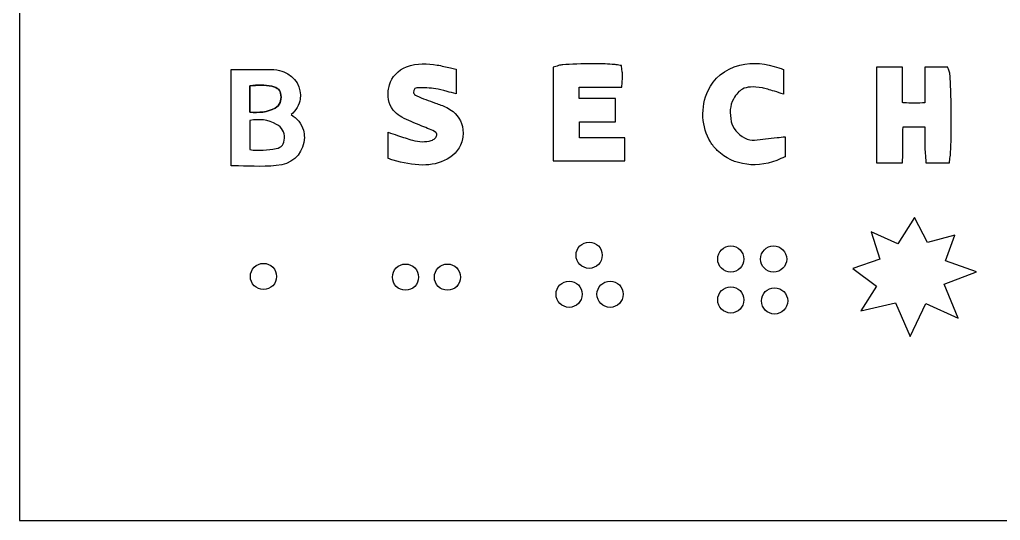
# Model space of a CAD drawing. Header units: centimetres. Extents: x 0 to 21.6, y 0 to 21.6.
# Drawn here: x 0 to 10.03, y 0 to 5.12 of the extents above; entities that cross this region are included whole.
import ezdxf

# ---------------------------------------------------------------- set-up
doc = ezdxf.new("R2010")
doc.units = ezdxf.units.CM
doc.header["$MEASUREMENT"] = 0

msp = doc.modelspace()

# ---------------------------------------------------------------- linework, layer by layer
for points in [[(0, 0), (21.59, 0), (21.59, 21.59), (0, 21.59)], [(9.289, 2.841), (9.155, 3.099), (8.984, 2.829), (8.711, 2.95), (8.801, 2.671), (8.524, 2.576), (8.766, 2.395), (8.606, 2.142), (8.96, 2.226), (9.112, 1.882), (9.271, 2.217), (9.601, 2.068), (9.458, 2.415), (9.789, 2.543), (9.473, 2.655), (9.567, 2.918)]]:
    msp.add_lwpolyline(points, close=True)
for centre in [(5.827, 2.712), (7.276, 2.673), (7.714, 2.673), (2.495, 2.495), (3.948, 2.488), (4.377, 2.488), (5.622, 2.313), (6.041, 2.313), (7.276, 2.255), (7.724, 2.245)]:
    msp.add_circle(centre, 0.134)
for points, knots in [([(2.703, 4.587), (2.823, 4.542), (2.888, 4.423), (2.87, 4.31), (2.861, 4.251), (2.829, 4.193), (2.777, 4.15), (2.835, 4.115), (2.885, 4.062), (2.904, 3.991), (2.91, 3.967), (2.913, 3.942), (2.913, 3.915), (2.912, 3.782), (2.818, 3.662), (2.683, 3.638), (2.683, 3.638), (2.683, 3.638), (2.683, 3.638), (2.529, 3.611), (2.381, 3.625), (2.238, 3.625), (2.213, 3.625), (2.189, 3.625), (2.164, 3.625), (2.164, 3.954), (2.164, 4.284), (2.164, 4.613), (2.189, 4.613), (2.213, 4.613), (2.238, 4.613), (2.362, 4.613), (2.481, 4.614), (2.601, 4.612)], [0, 0, 0, 0, 0.654407, 0.654407, 0.654407, 0.998796, 0.998796, 0.998796, 1.68213, 1.68213, 1.68213, 1.911961, 1.911961, 1.911961, 2.911885, 2.911885, 2.911885, 2.911933, 2.911933, 2.911933, 3.911933, 3.911933, 3.911933, 4.07772, 4.07772, 4.07772, 5.07772, 5.07772, 5.07772, 5.274722, 5.274722, 5.274722, 6.274563, 6.274563, 6.274563, 6.274563]), ([(4.37, 4.222), (4.33, 4.242), (4.29, 4.256), (4.255, 4.269), (4.255, 4.269), (4.254, 4.269), (4.254, 4.269), (4.187, 4.295), (4.122, 4.315), (4.065, 4.341), (4.039, 4.353), (4.035, 4.361), (4.033, 4.368), (4.031, 4.373), (4.03, 4.381), (4.033, 4.396), (4.033, 4.396), (4.033, 4.396), (4.033, 4.396), (4.036, 4.411), (4.039, 4.415), (4.053, 4.421), (4.059, 4.423), (4.067, 4.425), (4.079, 4.425), (4.136, 4.428), (4.197, 4.422), (4.259, 4.415), (4.259, 4.415), (4.259, 4.415), (4.259, 4.415), (4.288, 4.412), (4.325, 4.399), (4.373, 4.387), (4.404, 4.379), (4.434, 4.371), (4.465, 4.364), (4.465, 4.448), (4.465, 4.531), (4.465, 4.615), (4.446, 4.619), (4.427, 4.624), (4.408, 4.628), (4.362, 4.638), (4.32, 4.65), (4.273, 4.658), (4.175, 4.674), (4.067, 4.681), (3.958, 4.639), (3.958, 4.639), (3.958, 4.639), (3.958, 4.639), (3.872, 4.606), (3.808, 4.537), (3.784, 4.454), (3.778, 4.435), (3.774, 4.415), (3.772, 4.394), (3.763, 4.314), (3.784, 4.232), (3.841, 4.175), (3.861, 4.155), (3.885, 4.137), (3.912, 4.123), (3.974, 4.091), (4.036, 4.067), (4.093, 4.042), (4.093, 4.042), (4.093, 4.042), (4.093, 4.042), (4.15, 4.018), (4.202, 4.001), (4.243, 3.979), (4.268, 3.965), (4.27, 3.953), (4.268, 3.94), (4.267, 3.931), (4.263, 3.919), (4.248, 3.906), (4.241, 3.899), (4.226, 3.891), (4.212, 3.887), (4.15, 3.867), (4.087, 3.87), (4.02, 3.889), (4.02, 3.889), (4.02, 3.889), (4.019, 3.889), (3.972, 3.902), (3.922, 3.92), (3.866, 3.938), (3.834, 3.949), (3.802, 3.959), (3.77, 3.97), (3.77, 3.88), (3.77, 3.79), (3.77, 3.701), (3.788, 3.696), (3.805, 3.69), (3.822, 3.685), (3.921, 3.655), (4.02, 3.636), (4.123, 3.635), (4.209, 3.634), (4.295, 3.652), (4.373, 3.695), (4.455, 3.739), (4.515, 3.813), (4.532, 3.904), (4.535, 3.923), (4.537, 3.942), (4.537, 3.962), (4.538, 4.052), (4.498, 4.132), (4.434, 4.183), (4.414, 4.198), (4.393, 4.211), (4.37, 4.222), (4.37, 4.222), (4.37, 4.222), (4.37, 4.222)], [0, 0, 0, 0, 0.999583, 0.999583, 0.999583, 0.999992, 0.999992, 0.999992, 1.999992, 1.999992, 1.999992, 2.590914, 2.590914, 2.590914, 2.999905, 2.999905, 2.999905, 2.999958, 2.999958, 2.999958, 3.713694, 3.713694, 3.713694, 3.999853, 3.999853, 3.999853, 4.999853, 4.999853, 4.999853, 4.999935, 4.999935, 4.999935, 5.999843, 5.999843, 5.999843, 6.689766, 6.689766, 6.689766, 7.689766, 7.689766, 7.689766, 8.086638, 8.086638, 8.086638, 9.086414, 9.086414, 9.086414, 10.086414, 10.086414, 10.086414, 10.086455, 10.086455, 10.086455, 10.899753, 10.899753, 10.899753, 11.086441, 11.086441, 11.086441, 11.820842, 11.820842, 11.820842, 12.086421, 12.086421, 12.086421, 13.086421, 13.086421, 13.086421, 13.086473, 13.086473, 13.086473, 14.086445, 14.086445, 14.086445, 14.694057, 14.694057, 14.694057, 15.085954, 15.085954, 15.085954, 16.085227, 16.085227, 16.085227, 17.085227, 17.085227, 17.085227, 17.085559, 17.085559, 17.085559, 18.085257, 18.085257, 18.085257, 18.682295, 18.682295, 18.682295, 19.682295, 19.682295, 19.682295, 19.867689, 19.867689, 19.867689, 20.867689, 20.867689, 20.867689, 21.867593, 21.867593, 21.867593, 22.695707, 22.695707, 22.695707, 22.867524, 22.867524, 22.867524, 23.635848, 23.635848, 23.635848, 23.867524, 23.867524, 23.867524, 23.867612, 23.867612, 23.867612, 23.867612]), ([(6.169, 4.549), (6.169, 4.549), (6.169, 4.549), (6.169, 4.549), (6.17, 4.527), (6.167, 4.514), (6.166, 4.497), (6.164, 4.475), (6.163, 4.452), (6.161, 4.43), (6.015, 4.43), (5.869, 4.43), (5.724, 4.43), (5.723, 4.391), (5.723, 4.353), (5.724, 4.314), (5.848, 4.314), (5.971, 4.314), (6.095, 4.314), (6.095, 4.234), (6.095, 4.154), (6.095, 4.075), (5.973, 4.075), (5.85, 4.075), (5.728, 4.075), (5.728, 4.021), (5.728, 3.967), (5.728, 3.912), (5.883, 3.912), (6.038, 3.912), (6.193, 3.912), (6.193, 3.834), (6.193, 3.756), (6.193, 3.678), (5.949, 3.678), (5.705, 3.678), (5.46, 3.678), (5.46, 3.997), (5.46, 4.316), (5.46, 4.636), (5.477, 4.641), (5.494, 4.646), (5.512, 4.652), (5.53, 4.658), (5.542, 4.658), (5.559, 4.66), (5.63, 4.667), (5.757, 4.67), (5.876, 4.67), (5.957, 4.67), (6.032, 4.668), (6.082, 4.663), (6.089, 4.662), (6.095, 4.661), (6.102, 4.66), (6.12, 4.658), (6.139, 4.655), (6.158, 4.652), (6.16, 4.633), (6.162, 4.615), (6.164, 4.596), (6.166, 4.587), (6.169, 4.57), (6.169, 4.549)], [0, 0, 0, 0, 0.002051, 0.002051, 0.002051, 1.002051, 1.002051, 1.002051, 2.164314, 2.164314, 2.164314, 3.164314, 3.164314, 3.164314, 3.620505, 3.620505, 3.620505, 4.620505, 4.620505, 4.620505, 5.620505, 5.620505, 5.620505, 6.620505, 6.620505, 6.620505, 7.620505, 7.620505, 7.620505, 8.620505, 8.620505, 8.620505, 9.620505, 9.620505, 9.620505, 10.620505, 10.620505, 10.620505, 11.620505, 11.620505, 11.620505, 11.959599, 11.959599, 11.959599, 12.081761, 12.081761, 12.081761, 12.575175, 12.575175, 12.575175, 12.912442, 12.912442, 12.912442, 12.959599, 12.959599, 12.959599, 13.139424, 13.139424, 13.139424, 14.613405, 14.613405, 14.613405, 15.613303, 15.613303, 15.613303, 15.613303]), ([(7.068, 3.872), (7.068, 3.872), (7.068, 3.872), (7.068, 3.872), (6.977, 4.02), (6.962, 4.225), (7.045, 4.398), (7.101, 4.517), (7.211, 4.618), (7.368, 4.657), (7.368, 4.657), (7.368, 4.657), (7.368, 4.657)], [-0.000014, -0.000014, -0.000014, -0.000014, 0, 0, 0, 0.591938, 0.591938, 0.591938, 1, 1, 1, 1.000015, 1.000015, 1.000015, 1.000015]), ([(7.368, 4.657), (7.505, 4.692), (7.64, 4.672), (7.766, 4.629), (7.783, 4.624), (7.8, 4.618), (7.817, 4.613), (7.817, 4.529), (7.817, 4.445), (7.817, 4.361), (7.785, 4.37), (7.754, 4.38), (7.722, 4.389), (7.671, 4.404), (7.632, 4.419), (7.6, 4.424), (7.504, 4.44), (7.441, 4.436), (7.395, 4.411), (7.363, 4.393), (7.333, 4.364), (7.303, 4.31), (7.303, 4.31), (7.303, 4.31), (7.303, 4.31), (7.266, 4.241), (7.263, 4.167), (7.281, 4.078), (7.281, 4.078), (7.281, 4.078), (7.281, 4.078), (7.293, 4.018), (7.35, 3.948), (7.416, 3.913), (7.453, 3.894), (7.49, 3.886), (7.519, 3.889)], [0, 0, 0, 0, 0.999985, 0.999985, 0.999985, 1.141133, 1.141133, 1.141133, 2.141133, 2.141133, 2.141133, 2.816409, 2.816409, 2.816409, 3.816409, 3.816409, 3.816409, 4.407795, 4.407795, 4.407795, 4.81638, 4.81638, 4.81638, 4.816393, 4.816393, 4.816393, 5.816333, 5.816333, 5.816333, 5.816375, 5.816375, 5.816375, 6.455681, 6.455681, 6.455681, 6.816375, 6.816375, 6.816375, 6.816375]), ([(9.034, 4.637), (9.034, 4.516), (9.034, 4.394), (9.034, 4.273), (9.039, 4.272), (9.043, 4.272), (9.048, 4.272), (9.11, 4.267), (9.197, 4.267), (9.261, 4.271), (9.261, 4.392), (9.261, 4.514), (9.261, 4.635), (9.339, 4.635), (9.418, 4.635), (9.496, 4.635), (9.497, 4.633), (9.498, 4.631), (9.498, 4.628), (9.503, 4.613), (9.508, 4.599), (9.513, 4.584), (9.518, 4.568), (9.518, 4.562), (9.519, 4.551), (9.523, 4.508), (9.526, 4.434), (9.528, 4.342), (9.531, 4.225), (9.532, 4.084), (9.53, 3.964), (9.53, 3.877), (9.528, 3.802), (9.524, 3.754), (9.523, 3.741), (9.522, 3.73), (9.521, 3.72), (9.518, 3.699), (9.515, 3.677), (9.513, 3.656), (9.433, 3.656), (9.353, 3.656), (9.273, 3.656), (9.271, 3.678), (9.269, 3.701), (9.267, 3.723), (9.258, 3.828), (9.264, 3.928), (9.262, 4.026), (9.187, 4.026), (9.113, 4.026), (9.038, 4.026), (9.036, 3.932), (9.04, 3.832), (9.036, 3.726), (9.035, 3.703), (9.034, 3.679), (9.033, 3.656), (8.944, 3.656), (8.855, 3.656), (8.766, 3.656), (8.766, 3.68), (8.766, 3.705), (8.766, 3.729), (8.766, 4.006), (8.766, 4.28), (8.766, 4.564), (8.766, 4.588), (8.766, 4.613), (8.766, 4.637), (8.856, 4.637), (8.945, 4.637), (9.034, 4.637)], [0, 0, 0, 0, 1, 1, 1, 1.03725, 1.03725, 1.03725, 1.552752, 1.552752, 1.552752, 2.552752, 2.552752, 2.552752, 3.552752, 3.552752, 3.552752, 3.599731, 3.599731, 3.599731, 3.900092, 3.900092, 3.900092, 3.969437, 3.969437, 3.969437, 4.243354, 4.243354, 4.243354, 4.587855, 4.587855, 4.587855, 4.835619, 4.835619, 4.835619, 4.900092, 4.900092, 4.900092, 5.081644, 5.081644, 5.081644, 6.081644, 6.081644, 6.081644, 6.268587, 6.268587, 6.268587, 7.078785, 7.078785, 7.078785, 8.078785, 8.078785, 8.078785, 8.879215, 8.879215, 8.879215, 9.063631, 9.063631, 9.063631, 10.063631, 10.063631, 10.063631, 10.152219, 10.152219, 10.152219, 11.152219, 11.152219, 11.152219, 11.23879, 11.23879, 11.23879, 12.23879, 12.23879, 12.23879, 12.23879]), ([(2.673, 4.35), (2.666, 4.404), (2.644, 4.425), (2.58, 4.44), (2.507, 4.457), (2.434, 4.452), (2.357, 4.446), (2.434, 4.452), (2.507, 4.458), (2.58, 4.44), (2.644, 4.425), (2.666, 4.404), (2.673, 4.35), (2.68, 4.294), (2.665, 4.245), (2.613, 4.217), (2.665, 4.245), (2.68, 4.294), (2.673, 4.35)], [0, 0, 0, 0, 1, 1, 1, 2, 2, 2, 3, 3, 3, 4, 4, 4, 5, 5, 5, 6, 6, 6, 6]), ([(2.357, 4.175), (2.449, 4.169), (2.534, 4.173), (2.613, 4.217), (2.534, 4.173), (2.449, 4.169), (2.357, 4.175), (2.357, 4.265), (2.357, 4.351), (2.357, 4.446), (2.357, 4.351), (2.357, 4.265), (2.357, 4.175)], [0, 0, 0, 0, 1, 1, 1, 2, 2, 2, 3, 3, 3, 4, 4, 4, 4]), ([(2.625, 3.804), (2.538, 3.789), (2.45, 3.777), (2.355, 3.792), (2.355, 3.895), (2.355, 3.991), (2.355, 4.092), (2.453, 4.107), (2.544, 4.1), (2.629, 4.051), (2.682, 4.02), (2.712, 3.974), (2.709, 3.91), (2.707, 3.85), (2.684, 3.813), (2.625, 3.804), (2.538, 3.789), (2.45, 3.777), (2.355, 3.792), (2.355, 3.895), (2.355, 3.991), (2.355, 4.092), (2.453, 4.107), (2.544, 4.1), (2.629, 4.051), (2.682, 4.02), (2.712, 3.974), (2.709, 3.91), (2.707, 3.85), (2.684, 3.813), (2.625, 3.804)], [0, 0, 0, 0, 1, 1, 1, 2, 2, 2, 3, 3, 3, 4, 4, 4, 5, 5, 5, 6, 6, 6, 7, 7, 7, 8, 8, 8, 9, 9, 9, 10, 10, 10, 10]), ([(7.519, 3.889), (7.595, 3.898), (7.67, 3.906), (7.749, 3.915), (7.776, 3.918), (7.804, 3.921), (7.831, 3.924), (7.831, 3.856), (7.831, 3.788), (7.831, 3.72), (7.817, 3.713), (7.803, 3.707), (7.789, 3.7), (7.563, 3.593), (7.3, 3.625), (7.138, 3.784), (7.112, 3.81), (7.088, 3.84), (7.068, 3.872)], [0, 0, 0, 0, 0.999911, 0.999911, 0.999911, 1.34386, 1.34386, 1.34386, 2.34386, 2.34386, 2.34386, 2.404062, 2.404062, 2.404062, 3.263935, 3.263935, 3.263935, 3.404057, 3.404057, 3.404057, 3.404057])]:
    msp.add_open_spline(points, degree=3, knots=knots)
msp.add_open_spline([(2.601, 4.612), (2.646, 4.611), (2.679, 4.596), (2.703, 4.587)], degree=3)

doc.saveas('drawing.dxf')
